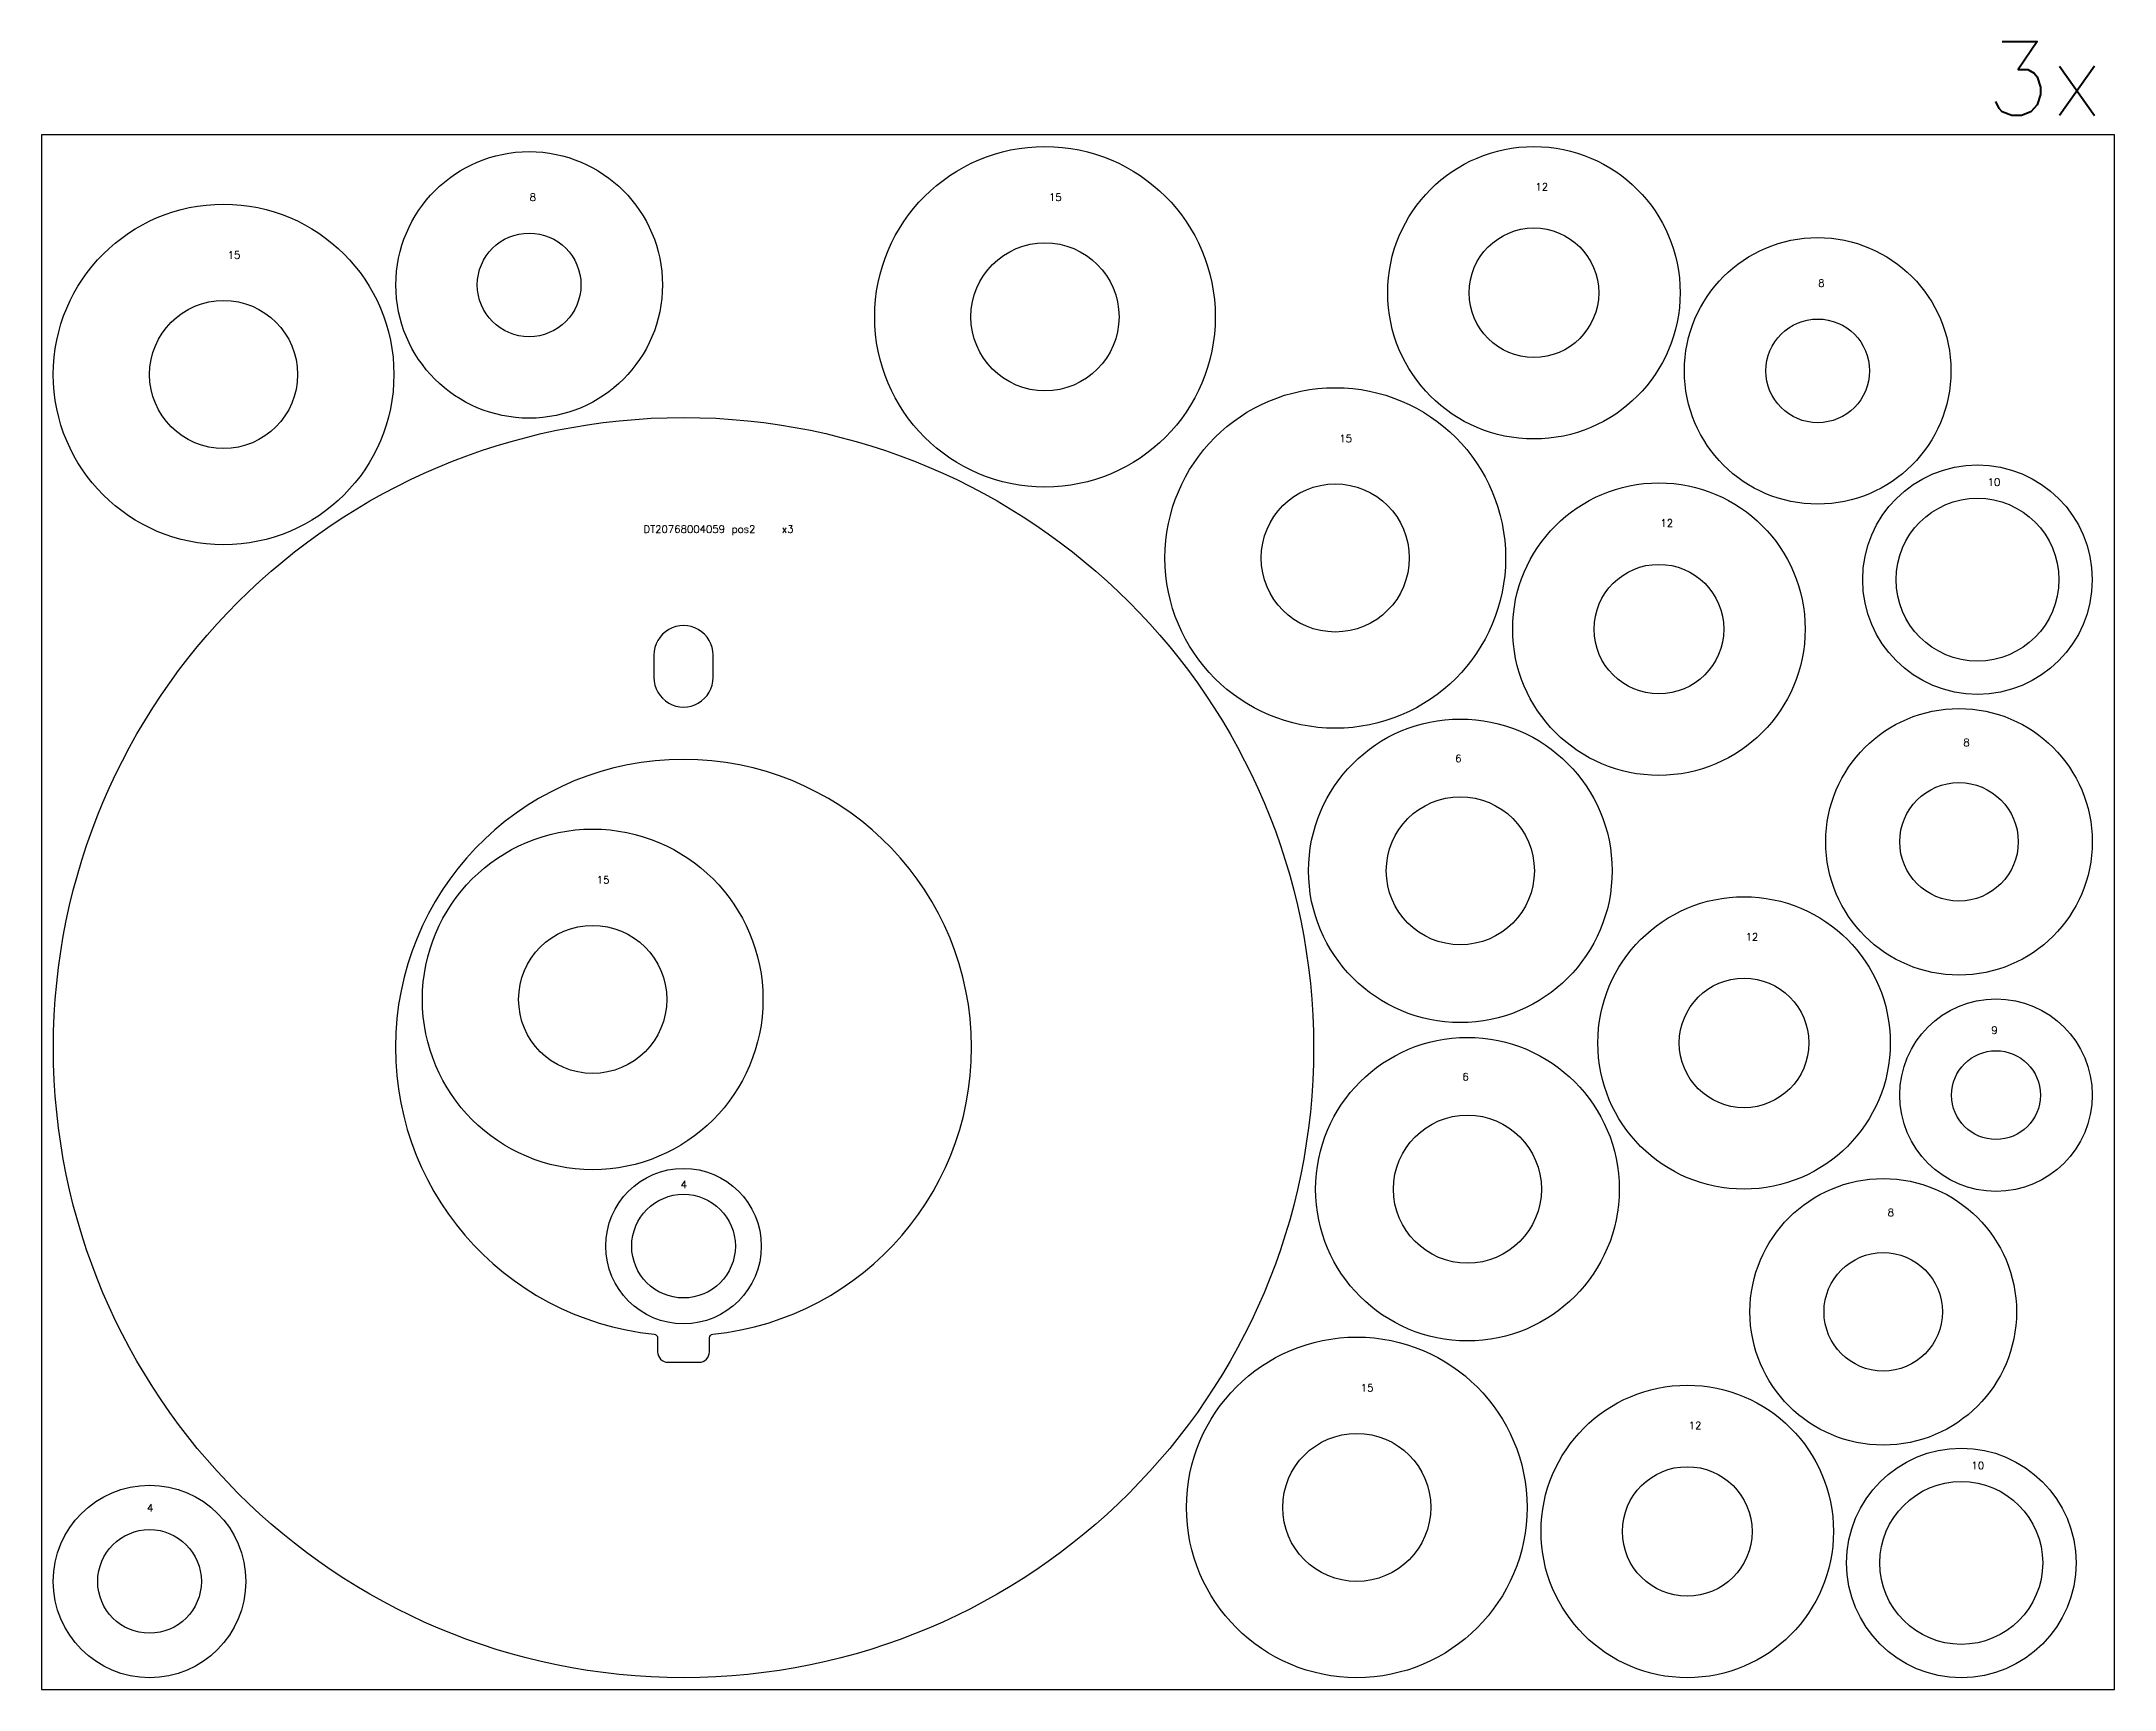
# Model space of a CAD drawing. Header units: millimetres. Extents: x 0 to 19040, y 0 to 2226.
# Drawn here: x 0 to 2800, y 0 to 2226 of the extents above; entities that cross this region are included whole.
import ezdxf

# ---------------------------------------------------------------- set-up
doc = ezdxf.new("R2010")
doc.units = ezdxf.units.MM
for name, color, linetype in [('--NestedParts--', 7, 'Continuous'), ('sheet', 24, 'Continuous'), ('Texto', 7, 'Continuous')]:
    doc.layers.add(name, color=color, linetype=linetype)
doc.styles.get("Standard").update_dxf_attribs({"font": 'txt.shx'})

msp = doc.modelspace()

# ---------------------------------------------------------------- linework, layer by layer
at = {"layer": '--NestedParts--', "color": 7}
for points in [[(907.2, 1397, 1.000002), (827.2, 1397), (827.2, 1367, 1.000001), (907.2, 1367)], [(827.7, 480, -0.384731), (832.2, 475), (832.2, 456, 0.414214), (846.2, 442), (888.2, 442, 0.414214), (902.2, 456), (902.2, 475, -0.384731), (906.7, 480, 19.649107)]]:
    msp.add_lwpolyline(points, format="xyb", close=True, dxfattribs=at)
for centre, radius in [((658.7, 1897.1), 180), ((1355.4, 1854), 230), ((2015.8, 1886.5), 197.5), ((246, 1776.1), 230), ((658.7, 1897.1), 70), ((2015.8, 1886.5), 87.5), ((2399.1, 1781), 180), ((1355.4, 1854), 100), ((246, 1776.1), 100), ((2399.1, 1781), 70), ((1747.5, 1528.3), 230), ((867.2, 867), 851), ((2614.9, 1499), 155), ((1747.5, 1528.3), 100), ((2184.6, 1432.2), 197.5), ((2614.9, 1499), 110), ((2184.6, 1432.2), 87.5), ((2589.9, 1144.9), 180), ((1916.4, 1105.8), 205), ((1916.4, 1105.8), 100), ((2589.9, 1144.9), 80), ((744.5, 932.1), 230), ((2299.6, 873.3), 197.5), ((744.5, 932.1), 100), ((2299.6, 873.3), 87.5), ((2639.9, 802.8), 130), ((1926, 675.8), 205), ((2639.9, 802.8), 60), ((1926, 675.8), 100), ((867.2, 598.9), 105), ((2487.6, 510.1), 180), ((867.2, 598.9), 70), ((2487.6, 510.1), 80), ((1776.5, 246), 230), ((2222.9, 213.5), 197.5), ((1776.5, 246), 100), ((2593, 171), 155), ((2222.9, 213.5), 87.5), ((2593, 171), 110), ((146, 146), 130), ((146, 146), 70)]:
    msp.add_circle(centre, radius, dxfattribs=at)
at = {"layer": 'sheet', "color": 7}
msp.add_lwpolyline([(0, 0), (2800, 0), (2800, 2100), (0, 2100)], close=True, dxfattribs=at)

# ---------------------------------------------------------------- texts
at = {"insert": (2627, 2225.9), "char_height": 100, "attachment_point": 1}
msp.add_mtext_dynamic_manual_height_columns('3x', width=922.093, gutter_width=1, heights=[0], dxfattribs=at)
at = {"layer": 'Texto', "color": 3, "char_height": 10, "attachment_point": 1}
for s, insert, width in [('8', (659.4, 2020.7), 35.949), ('15', (1360.9, 2020.5), 35.949), ('12', (2017.8, 2034.7), 35.949), ('15', (251.5, 1942.5), 35.949), ('8', (2399.8, 1904.6), 35.949), ('15', (1752.9, 1694.8), 35.949), ('10', (2628.6, 1635.8), 35.949), ('DT20768004059 pos2    x3', (813.1, 1572.3), 397.1), ('12', (2186.6, 1580.5), 35.949), ('6', (1909.5, 1262.5), 35.949), ('8', (2595.8, 1284.1), 35.949), ('15', (750, 1098.5), 35.949), ('12', (2301.6, 1021.5), 35.949), ('9', (2633.5, 895.5), 35.949), ('6', (1919.2, 832.6), 35.949), ('4', (863.4, 687), 35.949), ('8', (2493.6, 649.3), 35.949), ('15', (1781.9, 412.5), 35.949), ('12', (2224.9, 361.7), 35.949), ('10', (2606.7, 307.7), 35.949), ('4', (142.5, 250.4), 35.949)]:
    msp.add_mtext(s, dxfattribs=dict(at, insert=insert, width=width))

doc.saveas('drawing.dxf')
